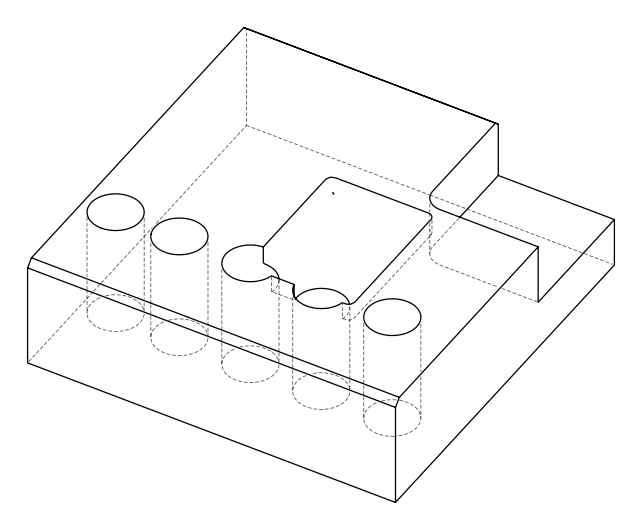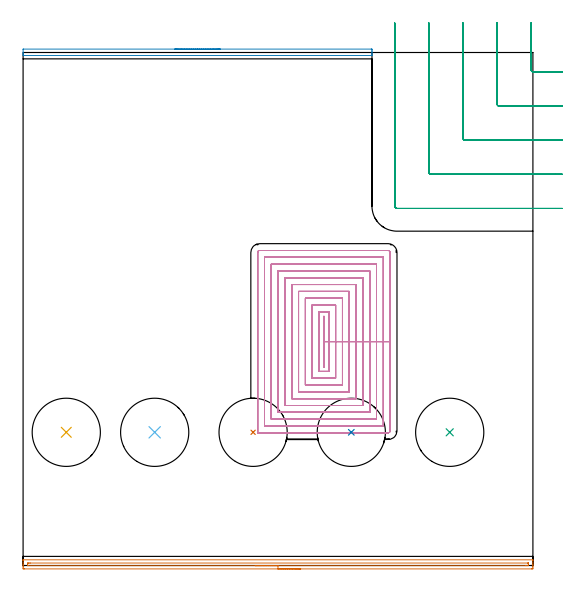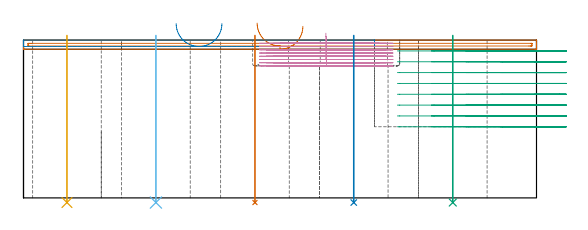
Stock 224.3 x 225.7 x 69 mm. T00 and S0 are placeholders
(PLAN: 9 operations, 3 tool changes, 44 min)
(1 AREA_MILL | FG_CHAMFER_SURFACE | UGT0205_001 | 3.75 min | 1810 mm3)
(2 AREA_MILL_1 | FG_CHAMFER_SURFACE_1 | UGT0205_001 | 1.39 min | 621 mm3)
(3 MILL_CORNER_NOTCH_RECTANGULAR | CORNER_NOTCH_RECTANGULAR | UGT0201_094 | Follow Part, ap 5, ae 75% | 8.6 min | 209926 mm3)
(4 MILL_RECTANGULAR_POCKET | POCKET_RECTANGULAR_STRAIGHT | NXT0201_002 | Follow Part, ap 1.5, ae 75% | 28.79 min | 62407 mm3)
(5 INDEXABLE_INSERT_DRILL_THROUGH_HOLE_FROM_SOLID | STEP1HOLE | NXT0302_031 | 0.29 min | 48756 mm3)
(6 INDEXABLE_INSERT_DRILL_THROUGH_HOLE_FROM_SOLID_1 | STEP1HOLE_1 | NXT0302_031 | 0.29 min | 48749 mm3)
(7 INDEXABLE_INSERT_DRILL_THROUGH_HOLE_FROM_SOLID_2 | STEP1HOLE_2 | NXT0302_031 | 0.29 min | 46065 mm3)
(8 INDEXABLE_INSERT_DRILL_THROUGH_HOLE_FROM_SOLID_3 | STEP1HOLE_3 | NXT0302_031 | 0.29 min | 43695 mm3)
(9 INDEXABLE_INSERT_DRILL_THROUGH_HOLE_FROM_SOLID_4 | STEP1HOLE_4 | NXT0302_031 | 0.29 min | 48748 mm3)
(TOOL UGT0205_001 | Chamfer Mill 20 x 3 x 45 deg. | D20 FL50 Z2)
(TOOL UGT0201_094 | End mill 20 mm | D20 FL38 Z4)
(TOOL NXT0201_002 | ENDMILL 6mm [R216.24-06050CBC13P 1620] | D6 R1 FL13 Z4)
(TOOL NXT0302_031 | Index. Insert Drill 30mm [880-D3000L32-05] | D30 PA176 FL150 Z2)
(OP 1 AREA_MILL)
G17 G21 G94 G90
T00 M6
G54
G17 G0 G90 X122.15 Y-1.5 S1061 M3
G43 Z79. H0
Z75.
G94 G1 X122.112 Z74.128 F250.
X121.998 Z73.264
X121.809 Z72.412
X121.547 Z71.58
X121.213 Z70.774
X120.81 Z70.
X120.342 Z69.264
X119.811 Z68.572
X119.221 Z67.929
X118.578 Z67.34
X117.886 Z66.809
X117.15 Z66.34
X116.376 Z65.937
X115.57 Z65.603
X114.738 Z65.341
X113.887 Z65.152
X113.022 Z65.038
X112.15 Z65.
X0.604
X0.335 Y-1.498
X0.01 Y-1.493 Z65.002
X0. Y-1.236 Z65.259
Y-0.676 Z65.822
Y-0.368 Z66.129
Y0.193 Z66.689
Y0.5 Z66.996
Y1.115 Z67.615
Y2.313 Z68.812
X0.001 Y2.407 Z68.899
X0.003 Y2.45 Z68.941
X0.01 Y2.497 Z68.988
X0.158 Y2.5 Z69.
X224.142
X224.29 Y2.497 Z68.988
X224.298 Y2.408 Z68.9
X224.3 Y2.313 Z68.812
Y1.115 Z67.614
Y0.5 Z66.996
Y0.193 Z66.689
Y-0.368 Z66.129
Y-0.675 Z65.822
X224.296 Y-1.236 Z65.259
X224.29 Y-1.493 Z65.002
X223.965 Y-1.498 Z65.
X223.696 Y-1.5
X112.15
Y-0.086 Z66.414
X2.389 Y-0.085 Z66.415
X2.097 Y-0.084 Z66.416
X2.035 Y-0.081 Z66.419
X2.011 Y-0.079 Z66.421
X2.009 Y-0.066 Z66.434
X2.002 Y0.008 Z66.508
X2.001 Y0.5 Z67.
X2.004 Y0.875 Z67.375
X2.01 Y1.004 Z67.504
X2.022 Y1.079 Z67.579
X2.088 Y1.081 Z67.581
X2.389 Y1.084 Z67.584
X2.68 Y1.085 Z67.585
X3.281 Y1.086 Z67.586
X221.911 Y1.085 Z67.585
X222.203 Y1.084 Z67.584
X222.265 Y1.081 Z67.581
X222.289 Y1.079 Z67.579
X222.292 Y1.066 Z67.566
X222.298 Y0.992 Z67.492
X222.299 Y0.5 Z67.
X222.297 Y0.125 Z66.625
X222.29 Y-0.004 Z66.496
X222.278 Y-0.079 Z66.421
X222.212 Y-0.08 Z66.42
X221.911 Y-0.084 Z66.416
X221.62 Y-0.085 Z66.415
X221.019 Y-0.086 Z66.414
X112.15
X111.279 Z66.452
X110.414 Z66.566
X109.562 Z66.755
X108.73 Z67.017
X107.924 Z67.351
X107.15 Z67.754
X106.414 Z68.223
X105.722 Z68.754
X105.079 Z69.343
X104.49 Z69.986
X103.959 Z70.679
X103.49 Z71.414
X103.087 Z72.188
X102.753 Z72.994
X102.491 Z73.826
X102.302 Z74.678
X102.188 Z75.543
X102.15 Z76.414
G0 Z79.
M5
M2
(OP 2 AREA_MILL_1)
G17 G21 G94 G90
T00 M6
G54
G17 G0 G90 X66.75 Y227.2 S1061 M3
G43 Z79. H0
Z76.2
G94 G1 X66.788 Z75.328 F250.
X66.902 Z74.464
X67.091 Z73.612
X67.353 Z72.78
X67.687 Z71.974
X68.09 Z71.2
X68.558 Z70.464
X69.09 Z69.772
X69.679 Z69.129
X70.322 Z68.54
X71.014 Z68.009
X71.75 Z67.54
X72.524 Z67.137
X73.33 Z66.803
X74.162 Z66.541
X75.014 Z66.352
X75.878 Z66.238
X76.75 Z66.2
X153.176
X153.362 Y227.197 Z66.203
X153.498 Y227.191 Z66.206
X153.5 Y226.959 Z66.438
Y226.686 Z66.71
Y226.073 Z67.323
Y225.8 Z67.595
Y225.253 Z68.146
Y224.717 Z68.682
X153.493 Y224.421 Z68.97
X153.491 Y224.403 Z68.988
X153.362 Y224.4 Z69.
X0.138
X0.009 Y224.403 Z68.988
X0.007 Y224.421 Z68.97
X0. Y224.717 Z68.682
Y225.253 Z68.146
Y225.8 Z67.595
Y226.959 Z66.438
X0.002 Y227.191 Z66.206
X0.138 Y227.2 Z66.2
X76.75
X77.622 Z66.238
X78.486 Z66.352
X79.338 Z66.541
X80.17 Z66.803
X80.976 Z67.137
X81.75 Z67.54
X82.486 Z68.009
X83.178 Z68.54
X83.821 Z69.129
X84.41 Z69.772
X84.942 Z70.464
X85.41 Z71.2
X85.813 Z71.974
X86.147 Z72.78
X86.409 Z73.612
X86.598 Z74.464
X86.712 Z75.328
X86.75 Z76.2
G0 Z79.
M5
M2
(OP 3 MILL_CORNER_NOTCH_RECTANGULAR)
G17 G21 G94 G90
T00 M6
G54
G17 G0 G90 X223.5 Y238.7 S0 M3
G43 Z79. H0
Z64.262
G94 G1 Y235.7 F250.
Y218.095 F500.
G3 X224.495 Y217.1 R1.
G1 X234.3
X237.3 F250.
G0 Z79.
X208.5 Y238.7
Z64.262
G1 Y235.7
Y203.096 F500.
G3 X209.496 Y202.1 R1.
G1 X234.3
X237.3 F250.
G0 Z79.
X193.5 Y238.7
Z64.262
G1 Y235.7
Y188.096 F500.
G3 X194.496 Y187.1 R1.
G1 X234.3
X237.3 F250.
G0 Z79.
X178.5 Y238.7
Z64.262
G1 Y235.7
Y173.096 F500.
G3 X179.496 Y172.1 R1.
G1 X234.3
X237.3 F250.
G0 Z79.
X163.5 Y238.7
Z64.262
G1 Y235.7
Y158.096 F500.
G3 X164.496 Y157.1 R1.
G1 X234.3
X237.3 F250.
G0 Z79.
X223.5 Y238.7
Z59.525
G1 Y235.7
Y218.095 F500.
G3 X224.495 Y217.1 R1.
G1 X234.3
X237.3 F250.
G0 Z79.
X208.5 Y238.7
Z59.525
G1 Y235.7
Y203.095 F500.
G3 X209.495 Y202.1 R1.
G1 X234.3
X237.3 F250.
G0 Z79.
X193.5 Y238.7
Z59.525
G1 Y235.7
Y188.096 F500.
G3 X194.496 Y187.1 R1.
G1 X234.3
X237.3 F250.
G0 Z79.
X178.5 Y238.7
Z59.525
G1 Y235.7
Y173.096 F500.
G3 X179.496 Y172.1 R1.
G1 X234.3
X237.3 F250.
G0 Z79.
X163.5 Y238.7
Z59.525
G1 Y235.7
Y158.096 F500.
G3 X164.496 Y157.1 R1.
G1 X234.3
X237.3 F250.
G0 Z79.
X223.5 Y238.7
Z54.787
G1 Y235.7
Y218.095 F500.
G3 X224.495 Y217.1 R1.
G1 X234.3
X237.3 F250.
G0 Z79.
X208.5 Y238.7
Z54.787
G1 Y235.7
Y203.095 F500.
G3 X209.495 Y202.1 R1.
G1 X234.3
X237.3 F250.
G0 Z79.
X193.5 Y238.7
Z54.787
G1 Y235.7
Y188.096 F500.
G3 X194.496 Y187.1 R1.
G1 X234.3
X237.3 F250.
G0 Z79.
X178.5 Y238.7
Z54.787
G1 Y235.7
Y173.096 F500.
G3 X179.496 Y172.1 R1.
G1 X234.3
X237.3 F250.
G0 Z79.
X163.5 Y238.7
Z54.787
G1 Y235.7
Y158.096 F500.
G3 X164.496 Y157.1 R1.
G1 X234.3
X237.3 F250.
G0 Z79.
X223.5 Y238.7
Z50.05
G1 Y235.7
Y218.095 F500.
G3 X224.495 Y217.1 R1.
G1 X234.3
X237.3 F250.
G0 Z79.
X208.5 Y238.7
Z50.05
G1 Y235.7
Y203.095 F500.
G3 X209.495 Y202.1 R1.
G1 X234.3
X237.3 F250.
G0 Z79.
X193.5 Y238.7
Z50.05
G1 Y235.7
Y188.096 F500.
G3 X194.496 Y187.1 R1.
G1 X234.3
X237.3 F250.
G0 Z79.
X178.5 Y238.7
Z50.05
G1 Y235.7
Y173.096 F500.
G3 X179.496 Y172.1 R1.
G1 X234.3
X237.3 F250.
G0 Z79.
X163.5 Y238.7
Z50.05
G1 Y235.7
Y158.096 F500.
G3 X164.496 Y157.1 R1.
G1 X234.3
X237.3 F250.
G0 Z79.
X223.5 Y238.7
Z45.312
G1 Y235.7
Y218.095 F500.
G3 X224.495 Y217.1 R1.
G1 X234.3
X237.3 F250.
G0 Z79.
X208.5 Y238.7
Z45.312
G1 Y235.7
Y203.095 F500.
G3 X209.495 Y202.1 R1.
G1 X234.3
X237.3 F250.
G0 Z79.
X193.5 Y238.7
Z45.312
G1 Y235.7
Y188.096 F500.
G3 X194.496 Y187.1 R1.
G1 X234.3
X237.3 F250.
G0 Z79.
X178.5 Y238.7
Z45.312
G1 Y235.7
Y173.096 F500.
G3 X179.496 Y172.1 R1.
G1 X234.3
X237.3 F250.
G0 Z79.
X163.5 Y238.7
Z45.312
G1 Y235.7
Y158.096 F500.
G3 X164.496 Y157.1 R1.
G1 X234.3
X237.3 F250.
G0 Z79.
X223.5 Y238.7
Z40.575
G1 Y235.7
Y218.095 F500.
G3 X224.495 Y217.1 R1.
G1 X234.3
X237.3 F250.
G0 Z79.
X208.5 Y238.7
Z40.575
G1 Y235.7
Y203.095 F500.
G3 X209.495 Y202.1 R1.
G1 X234.3
X237.3 F250.
G0 Z79.
X193.5 Y238.7
Z40.575
G1 Y235.7
Y188.096 F500.
G3 X194.496 Y187.1 R1.
G1 X234.3
X237.3 F250.
G0 Z79.
X178.5 Y238.7
Z40.575
G1 Y235.7
Y173.096 F500.
G3 X179.496 Y172.1 R1.
G1 X234.3
X237.3 F250.
G0 Z79.
X163.5 Y238.7
Z40.575
G1 Y235.7
Y158.096 F500.
G3 X164.496 Y157.1 R1.
G1 X234.3
X237.3 F250.
G0 Z79.
X223.5 Y238.7
Z35.837
G1 Y235.7
Y218.095 F500.
G3 X224.495 Y217.1 R1.
G1 X234.3
X237.3 F250.
G0 Z79.
X208.5 Y238.7
Z35.837
G1 Y235.7
Y203.095 F500.
G3 X209.495 Y202.1 R1.
G1 X234.3
X237.3 F250.
G0 Z79.
X193.5 Y238.7
Z35.837
G1 Y235.7
Y188.096 F500.
G3 X194.496 Y187.1 R1.
G1 X234.3
X237.3 F250.
G0 Z79.
X178.5 Y238.7
Z35.837
G1 Y235.7
Y173.096 F500.
G3 X179.496 Y172.1 R1.
G1 X234.3
X237.3 F250.
G0 Z79.
X163.5 Y238.7
Z35.837
G1 Y235.7
Y158.096 F500.
G3 X164.496 Y157.1 R1.
G1 X234.3
X237.3 F250.
G0 Z79.
X223.5 Y238.7
Z31.1
G1 Y235.7
Y218.095 F500.
G3 X224.495 Y217.1 R1.
G1 X234.3
X237.3 F250.
G0 Z79.
X208.5 Y238.7
Z31.1
G1 Y235.7
Y203.095 F500.
G3 X209.495 Y202.1 R1.
G1 X234.3
X237.3 F250.
G0 Z79.
X193.5 Y238.7
Z31.1
G1 Y235.7
Y188.096 F500.
G3 X194.496 Y187.1 R1.
G1 X234.3
X237.3 F250.
G0 Z79.
X178.5 Y238.7
Z31.1
G1 Y235.7
Y173.096 F500.
G3 X179.496 Y172.1 R1.
G1 X234.3
X237.3 F250.
G0 Z79.
X163.5 Y238.7
Z31.1
G1 Y235.7
Y158.096 F500.
G3 X164.496 Y157.1 R1.
G1 X234.3
X237.3 F250.
G0 Z79.
M5
M2
(OP 4 MILL_RECTANGULAR_POCKET)
G17 G21 G94 G90
T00 M6
G54
G17 G0 G90 X132.2 Y92.468 S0 M3
G43 Z79. H1
Z72.
G94 G1 Y87.4 Z70.642 F250.
X132.5 Z70.562
Y98.5 Z67.587
Y109.6 F500.
X132.2
Y87.4
X132.5
Y98.5
X134.5
Y111.6
X130.2
Y85.4
X134.5
Y98.5
X137.5
Y114.6
X127.2
Y82.4
X137.5
Y98.5
X140.5
Y117.6
X124.2
Y79.4
X140.5
Y98.5
X143.5
Y120.6
X121.2
Y76.4
X143.5
Y98.5
X146.5
Y123.6
X118.2
Y73.4
X146.5
Y98.5
X149.5
Y126.6
X115.2
Y70.4
X149.5
Y98.5
X152.5
Y129.6
X112.2
Y67.4
X152.5
Y98.5
X155.5
Y132.6
X109.2
Y64.4
X155.5
Y98.5
X158.5
Y135.6
X106.2
Y61.4
X158.5
Y98.5
X161.5
Y137.7
G3 X160.6 Y138.6 R0.9
G1 X104.1
G3 X103.2 Y137.7 R0.9
G1 Y58.4
X160.6
G3 X161.5 Y59.3 R0.9
G1 Y98.5
Y99.5
G0 X132.2 Y92.468 Z70.587
G1 Y87.4 Z69.23 F250.
X132.5 Z69.149
Y98.5 Z66.175
Y109.6 F500.
X132.2
Y87.4
X132.5
Y98.5
X134.5
Y111.6
X130.2
Y85.4
X134.5
Y98.5
X137.5
Y114.6
X127.2
Y82.4
X137.5
Y98.5
X140.5
Y117.6
X124.2
Y79.4
X140.5
Y98.5
X143.5
Y120.6
X121.2
Y76.4
X143.5
Y98.5
X146.5
Y123.6
X118.2
Y73.4
X146.5
Y98.5
X149.5
Y126.6
X115.2
Y70.4
X149.5
Y98.5
X152.5
Y129.6
X112.2
Y67.4
X152.5
Y98.5
X155.5
Y132.6
X109.2
Y64.4
X155.5
Y98.5
X158.5
Y135.6
X106.2
Y61.4
X158.5
Y98.5
X161.5
Y137.7
G3 X160.6 Y138.6 R0.9
G1 X104.1
G3 X103.2 Y137.7 R0.9
G1 Y58.4
X160.6
G3 X161.5 Y59.3 R0.9
G1 Y98.5
Y99.5
G0 X132.2 Y92.468 Z69.175
G1 Y87.4 Z67.817 F250.
X132.5 Z67.737
Y98.5 Z64.762
Y109.6 F500.
X132.2
Y87.4
X132.5
Y98.5
X134.5
Y111.6
X130.2
Y85.4
X134.5
Y98.5
X137.5
Y114.6
X127.2
Y82.4
X137.5
Y98.5
X140.5
Y117.6
X124.2
Y79.4
X140.5
Y98.5
X143.5
Y120.6
X121.2
Y76.4
X143.5
Y98.5
X146.5
Y123.6
X118.2
Y73.4
X146.5
Y98.5
X149.5
Y126.6
X115.2
Y70.4
X149.5
Y98.5
X152.5
Y129.6
X112.2
Y67.4
X152.5
Y98.5
X155.5
Y132.6
X109.2
Y64.4
X155.5
Y98.5
X158.5
Y135.6
X106.2
Y61.4
X158.5
Y98.5
X161.5
Y137.7
G3 X160.6 Y138.6 R0.9
G1 X104.1
G3 X103.2 Y137.7 R0.9
G1 Y58.4
X160.6
G3 X161.5 Y59.3 R0.9
G1 Y98.5
Y99.5
G0 X132.2 Y92.468 Z67.762
G1 Y87.4 Z66.405 F250.
X132.5 Z66.324
Y98.5 Z63.35
Y109.6 F500.
X132.2
Y87.4
X132.5
Y98.5
X134.5
Y111.6
X130.2
Y85.4
X134.5
Y98.5
X137.5
Y114.6
X127.2
Y82.4
X137.5
Y98.5
X140.5
Y117.6
X124.2
Y79.4
X140.5
Y98.5
X143.5
Y120.6
X121.2
Y76.4
X143.5
Y98.5
X146.5
Y123.6
X118.2
Y73.4
X146.5
Y98.5
X149.5
Y126.6
X115.2
Y70.4
X149.5
Y98.5
X152.5
Y129.6
X112.2
Y67.4
X152.5
Y98.5
X155.5
Y132.6
X109.2
Y64.4
X155.5
Y98.5
X158.5
Y135.6
X106.2
Y61.4
X158.5
Y98.5
X161.5
Y137.7
G3 X160.6 Y138.6 R0.9
G1 X104.1
G3 X103.2 Y137.7 R0.9
G1 Y58.4
X160.6
G3 X161.5 Y59.3 R0.9
G1 Y98.5
Y99.5
G0 X132.2 Y92.468 Z66.35
G1 Y87.4 Z64.992 F250.
X132.5 Z64.912
Y98.5 Z61.937
Y109.6 F500.
X132.2
Y87.4
X132.5
Y98.5
X134.5
Y111.6
X130.2
Y85.4
X134.5
Y98.5
X137.5
Y114.6
X127.2
Y82.4
X137.5
Y98.5
X140.5
Y117.6
X124.2
Y79.4
X140.5
Y98.5
X143.5
Y120.6
X121.2
Y76.4
X143.5
Y98.5
X146.5
Y123.6
X118.2
Y73.4
X146.5
Y98.5
X149.5
Y126.6
X115.2
Y70.4
X149.5
Y98.5
X152.5
Y129.6
X112.2
Y67.4
X152.5
Y98.5
X155.5
Y132.6
X109.2
Y64.4
X155.5
Y98.5
X158.5
Y135.6
X106.2
Y61.4
X158.5
Y98.5
X161.5
Y137.7
G3 X160.6 Y138.6 R0.9
G1 X104.1
G3 X103.2 Y137.7 R0.9
G1 Y58.4
X160.6
G3 X161.5 Y59.3 R0.9
G1 Y98.5
Y99.5
G0 X132.2 Y92.468 Z64.937
G1 Y87.4 Z63.58 F250.
X132.5 Z63.499
Y98.5 Z60.525
Y109.6 F500.
X132.2
Y87.4
X132.5
Y98.5
X134.5
Y111.6
X130.2
Y85.4
X134.5
Y98.5
X137.5
Y114.6
X127.2
Y82.4
X137.5
Y98.5
X140.5
Y117.6
X124.2
Y79.4
X140.5
Y98.5
X143.5
Y120.6
X121.2
Y76.4
X143.5
Y98.5
X146.5
Y123.6
X118.2
Y73.4
X146.5
Y98.5
X149.5
Y126.6
X115.2
Y70.4
X149.5
Y98.5
X152.5
Y129.6
X112.2
Y67.4
X152.5
Y98.5
X155.5
Y132.6
X109.2
Y64.4
X155.5
Y98.5
X158.5
Y135.6
X106.2
Y61.4
X158.5
Y98.5
X161.5
Y137.7
G3 X160.6 Y138.6 R0.9
G1 X104.1
G3 X103.2 Y137.7 R0.9
G1 Y58.4
X160.6
G3 X161.5 Y59.3 R0.9
G1 Y98.5
Y99.5
G0 X132.2 Y92.468 Z63.525
G1 Y87.4 Z62.167 F250.
X132.5 Z62.087
Y98.5 Z59.112
Y109.6 F500.
X132.2
Y87.4
X132.5
Y98.5
X134.5
Y111.6
X130.2
Y85.4
X134.5
Y98.5
X137.5
Y114.6
X127.2
Y82.4
X137.5
Y98.5
X140.5
Y117.6
X124.2
Y79.4
X140.5
Y98.5
X143.5
Y120.6
X121.2
Y76.4
X143.5
Y98.5
X146.5
Y123.6
X118.2
Y73.4
X146.5
Y98.5
X149.5
Y126.6
X115.2
Y70.4
X149.5
Y98.5
X152.5
Y129.6
X112.2
Y67.4
X152.5
Y98.5
X155.5
Y132.6
X109.2
Y64.4
X155.5
Y98.5
X158.5
Y135.6
X106.2
Y61.4
X158.5
Y98.5
X161.5
Y137.7
G3 X160.6 Y138.6 R0.9
G1 X104.1
G3 X103.2 Y137.7 R0.9
G1 Y58.4
X160.6
G3 X161.5 Y59.3 R0.9
G1 Y98.5
Y99.5
G0 X132.2 Y92.468 Z62.112
G1 Y87.4 Z60.755 F250.
X132.5 Z60.674
Y98.5 Z57.7
Y109.6 F500.
X132.2
Y87.4
X132.5
Y98.5
X134.5
Y111.6
X130.2
Y85.4
X134.5
Y98.5
X137.5
Y114.6
X127.2
Y82.4
X137.5
Y98.5
X140.5
Y117.6
X124.2
Y79.4
X140.5
Y98.5
X143.5
Y120.6
X121.2
Y76.4
X143.5
Y98.5
X146.5
Y123.6
X118.2
Y73.4
X146.5
Y98.5
X149.5
Y126.6
X115.2
Y70.4
X149.5
Y98.5
X152.5
Y129.6
X112.2
Y67.4
X152.5
Y98.5
X155.5
Y132.6
X109.2
Y64.4
X155.5
Y98.5
X158.5
Y135.6
X106.2
Y61.4
X158.5
Y98.5
X161.5
Y137.7
G3 X160.6 Y138.6 R0.9
G1 X104.1
G3 X103.2 Y137.7 R0.9
G1 Y58.4
X160.6
G3 X161.5 Y59.3 R0.9
G1 Y98.5
Y99.5
G0 Z79.
M5
M2
(OP 5 INDEXABLE_INSERT_DRILL_THROUGH_HOLE_FROM_SOLID)
G17 G21 G94 G90
T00 M6
G54
G17 G0 G90 X19. Y58.6 S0 M3
G43 Z79. H1
G94 G81 G98 Z-2.024 F250. R71.
G80
M5
M2
(OP 6 INDEXABLE_INSERT_DRILL_THROUGH_HOLE_FROM_SOLID_1)
G17 G21 G94 G90
T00 M6
G54
G17 G0 G90 X57.9 Y58.6 S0 M3
G43 Z79. H1
G94 G81 G98 Z-2.024 F250. R71.
G80
M5
M2
(OP 7 INDEXABLE_INSERT_DRILL_THROUGH_HOLE_FROM_SOLID_2)
G17 G21 G94 G90
T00 M6
G54
G17 G0 G90 X101.2 Y58.6 S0 M3
G43 Z79. H1
G94 G81 G98 Z-2.024 F250. R71.
G80
M5
M2
(OP 8 INDEXABLE_INSERT_DRILL_THROUGH_HOLE_FROM_SOLID_3)
G17 G21 G94 G90
T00 M6
G54
G17 G0 G90 X144.4 Y58.6 S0 M3
G43 Z79. H1
G94 G81 G98 Z-2.024 F250. R71.
G80
M5
M2
(OP 9 INDEXABLE_INSERT_DRILL_THROUGH_HOLE_FROM_SOLID_4)
G17 G21 G94 G90
T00 M6
G54
G17 G0 G90 X187.7 Y58.6 S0 M3
G43 Z79. H1
G94 G81 G98 Z-2.024 F250. R71.
G80
M5
M2
